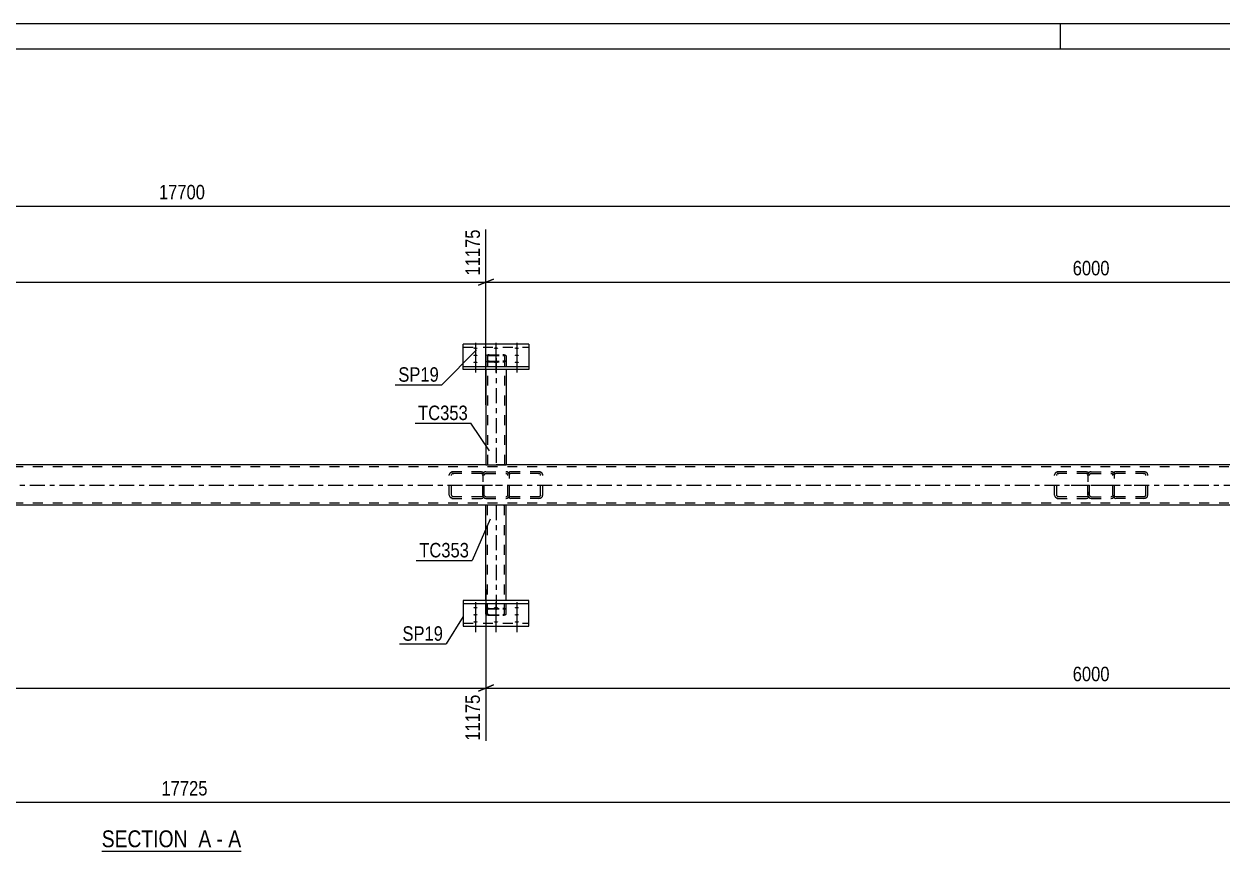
# Model space of a CAD drawing. Header units: millimetres. Extents: x 0 to 1189, y 0 to 841.
# Drawn here: x 353.5 to 591, y 677.1 to 841 of the extents above; entities that cross this region are included whole.
import ezdxf

# ---------------------------------------------------------------- set-up
doc = ezdxf.new("R2010")
doc.units = ezdxf.units.MM
doc.linetypes.add('DXK_LINE_DOT2', pattern=[3.9198, 1.9599, -1.9599])
doc.linetypes.add('DXK_LINE_DOT3', pattern=[5.9187, 2.979, -0.9799, 0.9799, -0.9799])
doc.styles.add('Arial Narrow', font='ARIALN.TTF', dxfattribs={"height": 0.2})

# ---------------------------------------------------------------- blocks, each defined once
blk = doc.blocks.new('Unknown-761554047-1135')
at = {"color": 5, "linetype": 'Continuous'}
for p, q in [((1189, 841), (0, 841)), ((559, 836), (559, 841)), ((1184, 836), (5, 836))]:
    blk.add_line(p, q, dxfattribs=at)
blk = doc.blocks.new('Unknown-761554047-12 - 3147')
at = {"color": 6, "linetype": 'Continuous'}
blk.add_line((368.89, 677.11), (396.53, 677.11), dxfattribs=at)
at = {"color": 0, "linetype": 'Continuous'}
blk.add_wipeout([(387, 677.86), (387, 681.36), (368.89, 681.36), (368.89, 677.86)], dxfattribs=at)
at = {"color": 7, "linetype": 'Continuous', "style": 'Arial Narrow'}
blk.add_text('SECTION ', height=3.34, dxfattribs=at).set_placement((368.89, 677.86))
at = {"color": 0, "linetype": 'Continuous'}
blk.add_wipeout([(390.6, 677.86), (390.6, 681.36), (388.05, 681.36), (388.05, 677.86)], dxfattribs=at)
blk.add_wipeout([(392.93, 677.86), (392.93, 681.36), (391.65, 681.36), (391.65, 677.86)], dxfattribs=at)
at = {"color": 7, "linetype": 'Continuous', "style": 'Arial Narrow'}
for s, p in [('A', (388.05, 677.86)), ('-', (391.65, 677.86))]:
    blk.add_text(s, height=3.34, dxfattribs=at).set_placement(p)
at = {"color": 0, "linetype": 'Continuous'}
blk.add_wipeout([(396.53, 677.86), (396.53, 681.36), (393.98, 681.36), (393.98, 677.86)], dxfattribs=at)
at = {"color": 7, "linetype": 'Continuous', "style": 'Arial Narrow'}
blk.add_text('A', height=3.34, dxfattribs=at).set_placement((393.98, 677.86))
blk = doc.blocks.new('Bolt-761554047-3153 - 3147')
at = {"linetype": 'Continuous'}
for points in [[(442.98, 776.6), (442.89, 776.6), (442.8, 776.61), (442.72, 776.63), (442.66, 776.65), (442.6, 776.68), (442.56, 776.7), (442.54, 776.73), (442.54, 776.77), (442.56, 776.8), (442.6, 776.83), (442.66, 776.85), (442.72, 776.87), (442.8, 776.89), (442.89, 776.9), (442.98, 776.9), (443.07, 776.9), (443.16, 776.89), (443.24, 776.87), (443.31, 776.85), (443.36, 776.83), (443.4, 776.8), (443.42, 776.77), (443.42, 776.73), (443.4, 776.7), (443.36, 776.68), (443.31, 776.65), (443.24, 776.63), (443.16, 776.61), (443.07, 776.6)], [(447.06, 776.6), (446.97, 776.6), (446.88, 776.61), (446.8, 776.63), (446.74, 776.65), (446.68, 776.68), (446.64, 776.7), (446.62, 776.73), (446.62, 776.77), (446.64, 776.8), (446.68, 776.83), (446.74, 776.85), (446.8, 776.87), (446.88, 776.89), (446.97, 776.9), (447.06, 776.9), (447.15, 776.9), (447.24, 776.89), (447.32, 776.87), (447.39, 776.85), (447.44, 776.83), (447.48, 776.8), (447.5, 776.77), (447.5, 776.73), (447.48, 776.7), (447.44, 776.68), (447.39, 776.65), (447.32, 776.63), (447.24, 776.61), (447.15, 776.6)], [(451.18, 776.6), (451.09, 776.6), (451, 776.61), (450.92, 776.63), (450.86, 776.65), (450.8, 776.68), (450.76, 776.7), (450.74, 776.73), (450.74, 776.77), (450.76, 776.8), (450.8, 776.83), (450.86, 776.85), (450.92, 776.87), (451, 776.89), (451.09, 776.9), (451.18, 776.9), (451.27, 776.9), (451.36, 776.89), (451.44, 776.87), (451.51, 776.85), (451.56, 776.83), (451.6, 776.8), (451.62, 776.77), (451.62, 776.73), (451.6, 776.7), (451.56, 776.68), (451.51, 776.65), (451.44, 776.63), (451.36, 776.61), (451.27, 776.6)], [(442.98, 775.19), (442.89, 775.19), (442.8, 775.2), (442.72, 775.22), (442.66, 775.24), (442.6, 775.27), (442.56, 775.29), (442.54, 775.33), (442.54, 775.36), (442.56, 775.39), (442.6, 775.42), (442.66, 775.44), (442.72, 775.46), (442.8, 775.48), (442.89, 775.49), (442.98, 775.49), (443.07, 775.49), (443.16, 775.48), (443.24, 775.46), (443.31, 775.44), (443.36, 775.42), (443.4, 775.39), (443.42, 775.36), (443.42, 775.33), (443.4, 775.29), (443.36, 775.27), (443.31, 775.24), (443.24, 775.22), (443.16, 775.2), (443.07, 775.19)], [(451.18, 775.19), (451.09, 775.19), (451, 775.2), (450.92, 775.22), (450.86, 775.24), (450.8, 775.27), (450.76, 775.29), (450.74, 775.33), (450.74, 775.36), (450.76, 775.39), (450.8, 775.42), (450.86, 775.44), (450.92, 775.46), (451, 775.48), (451.09, 775.49), (451.18, 775.49), (451.27, 775.49), (451.36, 775.48), (451.44, 775.46), (451.51, 775.44), (451.56, 775.42), (451.6, 775.39), (451.62, 775.36), (451.62, 775.33), (451.6, 775.29), (451.56, 775.27), (451.51, 775.24), (451.44, 775.22), (451.36, 775.2), (451.27, 775.19)], [(442.98, 773.8), (442.89, 773.8), (442.8, 773.81), (442.72, 773.82), (442.66, 773.85), (442.6, 773.87), (442.56, 773.9), (442.54, 773.93), (442.54, 773.96), (442.56, 773.99), (442.6, 774.02), (442.66, 774.05), (442.72, 774.07), (442.8, 774.08), (442.89, 774.09), (442.98, 774.1), (443.07, 774.09), (443.16, 774.08), (443.24, 774.07), (443.31, 774.05), (443.36, 774.02), (443.4, 773.99), (443.42, 773.96), (443.42, 773.93), (443.4, 773.9), (443.36, 773.87), (443.31, 773.85), (443.24, 773.82), (443.16, 773.81), (443.07, 773.8)], [(447.06, 773.8), (446.97, 773.8), (446.88, 773.81), (446.8, 773.82), (446.74, 773.85), (446.68, 773.87), (446.64, 773.9), (446.62, 773.93), (446.62, 773.96), (446.64, 773.99), (446.68, 774.02), (446.74, 774.05), (446.8, 774.07), (446.88, 774.08), (446.97, 774.09), (447.06, 774.1), (447.15, 774.09), (447.24, 774.08), (447.32, 774.07), (447.39, 774.05), (447.44, 774.02), (447.48, 773.99), (447.5, 773.96), (447.5, 773.93), (447.48, 773.9), (447.44, 773.87), (447.39, 773.85), (447.32, 773.82), (447.24, 773.81), (447.15, 773.8)], [(451.18, 773.8), (451.09, 773.8), (451, 773.81), (450.92, 773.82), (450.86, 773.85), (450.8, 773.87), (450.76, 773.9), (450.74, 773.93), (450.74, 773.96), (450.76, 773.99), (450.8, 774.02), (450.86, 774.05), (450.92, 774.07), (451, 774.08), (451.09, 774.09), (451.18, 774.1), (451.27, 774.09), (451.36, 774.08), (451.44, 774.07), (451.51, 774.05), (451.56, 774.02), (451.6, 773.99), (451.62, 773.96), (451.62, 773.93), (451.6, 773.9), (451.56, 773.87), (451.51, 773.85), (451.44, 773.82), (451.36, 773.81), (451.27, 773.8)]]:
    blk.add_hatch(color=1, dxfattribs=at).paths.add_polyline_path(points)
at = {"color": 1, "linetype": 'Continuous'}
for p, q in [((442.98, 777.84), (442.98, 774.72)), ((447.06, 777.84), (447.06, 774.72)), ((451.18, 777.84), (451.18, 774.72)), ((442.98, 776.43), (442.98, 773.31)), ((442.98, 775.04), (442.98, 771.92)), ((447.06, 775.04), (447.06, 771.92)), ((451.18, 776.43), (451.18, 773.31)), ((451.18, 775.04), (451.18, 771.92))]:
    blk.add_line(p, q, dxfattribs=at)
blk = doc.blocks.new('Part-761554047-3155 - 3147')
at = {"color": 7, "linetype": 'DXK_LINE_DOT2'}
for p, q in [((437.87, 751.87), (437.81, 751.63)), ((437.81, 747.63), (437.81, 751.63)), ((438.25, 751.63), (438.28, 751.75)), ((438.25, 747.63), (438.25, 751.63)), ((444.18, 752.27), (438.33, 752.27)), ((444.18, 751.95), (438.33, 751.95)), ((438.68, 752.27), (438.35, 752.22)), ((438.52, 751.93), (438.68, 751.95)), ((444.18, 752.27), (444.43, 752.23)), ((444.18, 751.95), (444.34, 751.93)), ((444.34, 751.93), (444.43, 751.88)), ((444.43, 752.23), (444.43, 747.03)), ((437.81, 747.63), (437.87, 747.39)), ((438.28, 747.51), (438.25, 747.63)), ((444.18, 747.31), (438.33, 747.31)), ((438.33, 746.99), (444.18, 746.99)), ((438.35, 747.04), (438.68, 746.99)), ((438.68, 747.31), (438.52, 747.33)), ((444.34, 747.33), (444.18, 747.31)), ((444.18, 746.99), (444.43, 747.03)), ((444.43, 747.38), (444.34, 747.33))]:
    blk.add_line(p, q, dxfattribs=at)
at = {"color": 7, "linetype": 'DXK_LINE_DOT3'}
blk.add_line((441.08, 749.63), (448.28, 749.63), dxfattribs=at)
at = {"color": 7, "linetype": 'DXK_LINE_DOT2'}
for centre, radius, start, end in [((438.55, 751.45), 0.802, 104.5546, 147.5894), ((438.62, 751.54), 0.401, 104.5546, 147.5894), ((438.55, 747.81), 0.802, 212.4106, 255.4454), ((438.62, 747.72), 0.401, 212.4106, 255.4454)]:
    blk.add_arc(centre, radius, start, end, dxfattribs=at)
blk = doc.blocks.new('Part-761554047-3180 - 3147')
at = {"color": 7, "linetype": 'DXK_LINE_DOT2'}
for p, q in [((569.97, 752.27), (569.71, 752.23)), ((569.71, 747.03), (569.71, 752.23)), ((569.71, 751.88), (569.8, 751.93)), ((569.8, 751.93), (569.97, 751.95)), ((575.81, 752.27), (569.97, 752.27)), ((575.81, 751.95), (569.97, 751.95)), ((575.8, 752.22), (575.46, 752.27)), ((575.46, 751.95), (575.63, 751.93)), ((575.87, 751.75), (575.9, 751.63)), ((575.9, 747.63), (575.9, 751.63)), ((576.34, 751.63), (576.27, 751.87)), ((576.34, 747.63), (576.34, 751.63)), ((569.8, 747.33), (569.71, 747.38)), ((569.71, 747.03), (569.97, 746.99)), ((569.97, 747.31), (569.8, 747.33)), ((575.81, 747.31), (569.97, 747.31)), ((575.81, 746.99), (569.97, 746.99)), ((575.63, 747.33), (575.46, 747.31)), ((575.46, 746.99), (575.8, 747.04)), ((575.9, 747.63), (575.87, 747.51)), ((576.27, 747.39), (576.34, 747.63))]:
    blk.add_line(p, q, dxfattribs=at)
at = {"color": 7, "linetype": 'DXK_LINE_DOT3'}
blk.add_line((565.86, 749.63), (573.07, 749.63), dxfattribs=at)
at = {"color": 7, "linetype": 'DXK_LINE_DOT2'}
for centre, radius, start, end in [((575.53, 751.54), 0.401, 32.4104, 75.4453), ((575.6, 751.45), 0.802, 32.4104, 75.4453), ((575.53, 747.72), 0.401, 284.5547, 327.5896), ((575.6, 747.81), 0.802, 284.5547, 327.5896)]:
    blk.add_arc(centre, radius, start, end, dxfattribs=at)
blk = doc.blocks.new('Part-761554047-3182 - 3147')
at = {"color": 7, "linetype": 'DXK_LINE_DOT2'}
for p, q in [((449.97, 752.27), (449.71, 752.23)), ((449.71, 747.03), (449.71, 752.23)), ((449.71, 751.88), (449.8, 751.93)), ((449.8, 751.93), (449.97, 751.95)), ((455.81, 752.27), (449.97, 752.27)), ((455.81, 751.95), (449.97, 751.95)), ((455.8, 752.22), (455.46, 752.27)), ((455.46, 751.95), (455.63, 751.93)), ((455.87, 751.75), (455.9, 751.63)), ((455.9, 747.63), (455.9, 751.63)), ((456.34, 751.63), (456.27, 751.87)), ((456.34, 747.63), (456.34, 751.63)), ((449.8, 747.33), (449.71, 747.38)), ((449.71, 747.03), (449.97, 746.99)), ((449.97, 747.31), (449.8, 747.33)), ((455.81, 747.31), (449.97, 747.31)), ((455.81, 746.99), (449.97, 746.99)), ((455.63, 747.33), (455.46, 747.31)), ((455.46, 746.99), (455.8, 747.04)), ((455.9, 747.63), (455.87, 747.51)), ((456.27, 747.39), (456.34, 747.63))]:
    blk.add_line(p, q, dxfattribs=at)
for centre, radius, start, end in [((455.53, 751.54), 0.401, 32.4104, 75.4453), ((455.6, 751.45), 0.802, 32.4104, 75.4453), ((455.53, 747.72), 0.401, 284.5547, 327.5896), ((455.6, 747.81), 0.802, 284.5547, 327.5896)]:
    blk.add_arc(centre, radius, start, end, dxfattribs=at)
blk = doc.blocks.new('Part-761554047-3247 - 3147')
at = {"color": 7, "linetype": 'DXK_LINE_DOT2'}
for p, q in [((445.13, 775.3), (445.08, 775.21)), ((445.08, 775.21), (445.08, 772.52)), ((445.27, 775.37), (445.13, 775.3)), ((445.48, 775.41), (445.27, 775.37)), ((445.4, 775.21), (445.43, 775.25)), ((445.4, 775.21), (445.4, 753.63)), ((445.43, 775.25), (445.5, 775.29)), ((445.72, 775.43), (445.48, 775.41)), ((445.5, 775.29), (445.6, 775.31)), ((445.6, 775.31), (445.72, 775.32)), ((445.72, 775.43), (448.44, 775.43)), ((445.72, 775.32), (448.44, 775.32)), ((448.69, 775.41), (448.44, 775.43)), ((448.44, 775.32), (448.57, 775.31)), ((448.57, 775.31), (448.67, 775.29)), ((448.67, 775.29), (448.74, 775.25)), ((448.9, 775.37), (448.69, 775.41)), ((448.74, 775.25), (448.76, 775.21)), ((448.76, 775.21), (448.76, 753.63)), ((449.03, 775.3), (448.9, 775.37)), ((449.08, 775.21), (449.03, 775.3)), ((449.08, 775.21), (449.08, 772.52)), ((445.08, 774.28), (445.13, 774.2)), ((445.13, 774.2), (445.27, 774.13)), ((445.27, 774.13), (445.48, 774.08)), ((445.43, 774.24), (445.4, 774.28)), ((445.5, 774.2), (445.43, 774.24)), ((445.48, 774.08), (445.72, 774.06)), ((445.6, 774.18), (445.5, 774.2)), ((445.72, 774.17), (445.6, 774.18)), ((445.72, 774.17), (448.44, 774.17)), ((445.72, 774.06), (448.44, 774.06)), ((448.57, 774.18), (448.44, 774.17)), ((448.44, 774.06), (448.69, 774.08)), ((448.67, 774.2), (448.57, 774.18)), ((448.74, 774.24), (448.67, 774.2)), ((448.69, 774.08), (448.9, 774.13)), ((448.76, 774.28), (448.74, 774.24)), ((448.9, 774.13), (449.03, 774.2)), ((449.03, 774.2), (449.08, 774.28)), ((448.74, 753.63), (448.76, 753.63))]:
    blk.add_line(p, q, dxfattribs=at)
at = {"color": 7, "linetype": 'DXK_LINE_DOT3'}
blk.add_line((447.08, 774.75), (447.08, 753.63), dxfattribs=at)
at = {"color": 2, "linetype": 'Continuous'}
for p, q in [((445.08, 772.52), (445.08, 753.63)), ((449.08, 772.52), (449.08, 753.63)), ((445.08, 753.63), (449.08, 753.63))]:
    blk.add_line(p, q, dxfattribs=at)
blk = doc.blocks.new('Part-761554047-3183 - 3147')
at = {"color": 7, "linetype": 'DXK_LINE_DOT2'}
for p, q in [((557.87, 751.87), (557.81, 751.63)), ((557.81, 747.63), (557.81, 751.63)), ((558.25, 751.63), (558.28, 751.75)), ((558.25, 747.63), (558.25, 751.63)), ((564.18, 752.27), (558.33, 752.27)), ((564.18, 751.95), (558.33, 751.95)), ((558.68, 752.27), (558.35, 752.22)), ((558.52, 751.93), (558.68, 751.95)), ((564.18, 752.27), (564.43, 752.23)), ((564.18, 751.95), (564.34, 751.93)), ((564.34, 751.93), (564.43, 751.88)), ((564.43, 752.23), (564.43, 747.03)), ((557.81, 747.63), (557.87, 747.39)), ((558.28, 747.51), (558.25, 747.63)), ((564.18, 747.31), (558.33, 747.31)), ((558.33, 746.99), (564.18, 746.99)), ((558.35, 747.04), (558.68, 746.99)), ((558.68, 747.31), (558.52, 747.33)), ((564.34, 747.33), (564.18, 747.31)), ((564.18, 746.99), (564.43, 747.03)), ((564.43, 747.38), (564.34, 747.33))]:
    blk.add_line(p, q, dxfattribs=at)
at = {"color": 7, "linetype": 'DXK_LINE_DOT3'}
blk.add_line((561.08, 749.63), (568.28, 749.63), dxfattribs=at)
at = {"color": 7, "linetype": 'DXK_LINE_DOT2'}
for centre, radius, start, end in [((558.55, 751.45), 0.802, 104.5547, 147.5896), ((558.62, 751.54), 0.401, 104.5547, 147.5896), ((558.55, 747.81), 0.802, 212.4104, 255.4453), ((558.62, 747.72), 0.401, 212.4104, 255.4453)]:
    blk.add_arc(centre, radius, start, end, dxfattribs=at)
blk = doc.blocks.new('Part-761554047-3254 - 3147')
at = {"color": 2, "linetype": 'Continuous'}
for p, q in [((440.58, 772.52), (440.58, 777.57)), ((453.58, 777.57), (440.58, 777.57)), ((453.58, 777.57), (453.58, 772.52)), ((440.58, 773.13), (453.58, 773.13)), ((453.58, 772.52), (440.58, 772.52))]:
    blk.add_line(p, q, dxfattribs=at)
at = {"color": 7, "linetype": 'DXK_LINE_DOT2'}
blk.add_line((440.58, 776.97), (453.58, 776.97), dxfattribs=at)
blk = doc.blocks.new('Bolt-761554047-3223 - 3147')
at = {"linetype": 'Continuous'}
for points in [[(442.98, 725.46), (443.07, 725.46), (443.16, 725.45), (443.24, 725.44), (443.31, 725.41), (443.36, 725.39), (443.4, 725.36), (443.42, 725.33), (443.42, 725.3), (443.4, 725.27), (443.36, 725.24), (443.31, 725.21), (443.24, 725.19), (443.16, 725.18), (443.07, 725.17), (442.98, 725.16), (442.89, 725.17), (442.8, 725.18), (442.72, 725.19), (442.66, 725.21), (442.6, 725.24), (442.56, 725.27), (442.54, 725.3), (442.54, 725.33), (442.56, 725.36), (442.6, 725.39), (442.66, 725.41), (442.72, 725.44), (442.8, 725.45), (442.89, 725.46)], [(447.06, 725.46), (447.15, 725.46), (447.24, 725.45), (447.32, 725.44), (447.39, 725.41), (447.44, 725.39), (447.48, 725.36), (447.5, 725.33), (447.5, 725.3), (447.48, 725.27), (447.44, 725.24), (447.39, 725.21), (447.32, 725.19), (447.24, 725.18), (447.15, 725.17), (447.06, 725.16), (446.97, 725.17), (446.88, 725.18), (446.8, 725.19), (446.74, 725.21), (446.68, 725.24), (446.64, 725.27), (446.62, 725.3), (446.62, 725.33), (446.64, 725.36), (446.68, 725.39), (446.74, 725.41), (446.8, 725.44), (446.88, 725.45), (446.97, 725.46)], [(451.18, 725.46), (451.27, 725.46), (451.36, 725.45), (451.44, 725.44), (451.51, 725.41), (451.56, 725.39), (451.6, 725.36), (451.62, 725.33), (451.62, 725.3), (451.6, 725.27), (451.56, 725.24), (451.51, 725.21), (451.44, 725.19), (451.36, 725.18), (451.27, 725.17), (451.18, 725.16), (451.09, 725.17), (451, 725.18), (450.92, 725.19), (450.86, 725.21), (450.8, 725.24), (450.76, 725.27), (450.74, 725.3), (450.74, 725.33), (450.76, 725.36), (450.8, 725.39), (450.86, 725.41), (450.92, 725.44), (451, 725.45), (451.09, 725.46)], [(442.98, 724.07), (443.07, 724.07), (443.16, 724.06), (443.24, 724.04), (443.31, 724.02), (443.36, 723.99), (443.4, 723.97), (443.42, 723.93), (443.42, 723.9), (443.4, 723.87), (443.36, 723.84), (443.31, 723.82), (443.24, 723.8), (443.16, 723.78), (443.07, 723.77), (442.98, 723.77), (442.89, 723.77), (442.8, 723.78), (442.72, 723.8), (442.66, 723.82), (442.6, 723.84), (442.56, 723.87), (442.54, 723.9), (442.54, 723.93), (442.56, 723.97), (442.6, 723.99), (442.66, 724.02), (442.72, 724.04), (442.8, 724.06), (442.89, 724.07)], [(442.98, 722.66), (443.07, 722.66), (443.16, 722.65), (443.24, 722.63), (443.31, 722.61), (443.36, 722.58), (443.4, 722.56), (443.42, 722.53), (443.42, 722.49), (443.4, 722.46), (443.36, 722.43), (443.31, 722.41), (443.24, 722.39), (443.16, 722.37), (443.07, 722.36), (442.98, 722.36), (442.89, 722.36), (442.8, 722.37), (442.72, 722.39), (442.66, 722.41), (442.6, 722.43), (442.56, 722.46), (442.54, 722.49), (442.54, 722.53), (442.56, 722.56), (442.6, 722.58), (442.66, 722.61), (442.72, 722.63), (442.8, 722.65), (442.89, 722.66)], [(447.06, 722.66), (447.15, 722.66), (447.24, 722.65), (447.32, 722.63), (447.39, 722.61), (447.44, 722.58), (447.48, 722.56), (447.5, 722.53), (447.5, 722.49), (447.48, 722.46), (447.44, 722.43), (447.39, 722.41), (447.32, 722.39), (447.24, 722.37), (447.15, 722.36), (447.06, 722.36), (446.97, 722.36), (446.88, 722.37), (446.8, 722.39), (446.74, 722.41), (446.68, 722.43), (446.64, 722.46), (446.62, 722.49), (446.62, 722.53), (446.64, 722.56), (446.68, 722.58), (446.74, 722.61), (446.8, 722.63), (446.88, 722.65), (446.97, 722.66)], [(451.18, 724.07), (451.27, 724.07), (451.36, 724.06), (451.44, 724.04), (451.51, 724.02), (451.56, 723.99), (451.6, 723.97), (451.62, 723.93), (451.62, 723.9), (451.6, 723.87), (451.56, 723.84), (451.51, 723.82), (451.44, 723.8), (451.36, 723.78), (451.27, 723.77), (451.18, 723.77), (451.09, 723.77), (451, 723.78), (450.92, 723.8), (450.86, 723.82), (450.8, 723.84), (450.76, 723.87), (450.74, 723.9), (450.74, 723.93), (450.76, 723.97), (450.8, 723.99), (450.86, 724.02), (450.92, 724.04), (451, 724.06), (451.09, 724.07)], [(451.18, 722.66), (451.27, 722.66), (451.36, 722.65), (451.44, 722.63), (451.51, 722.61), (451.56, 722.58), (451.6, 722.56), (451.62, 722.53), (451.62, 722.49), (451.6, 722.46), (451.56, 722.43), (451.51, 722.41), (451.44, 722.39), (451.36, 722.37), (451.27, 722.36), (451.18, 722.36), (451.09, 722.36), (451, 722.37), (450.92, 722.39), (450.86, 722.41), (450.8, 722.43), (450.76, 722.46), (450.74, 722.49), (450.74, 722.53), (450.76, 722.56), (450.8, 722.58), (450.86, 722.61), (450.92, 722.63), (451, 722.65), (451.09, 722.66)]]:
    blk.add_hatch(color=1, dxfattribs=at).paths.add_polyline_path(points)
at = {"color": 1, "linetype": 'Continuous'}
for p, q in [((442.98, 726.4), (442.98, 723.28)), ((442.98, 725.01), (442.98, 721.89)), ((447.06, 726.4), (447.06, 723.28)), ((451.18, 726.4), (451.18, 723.28)), ((451.18, 725.01), (451.18, 721.89)), ((442.98, 723.6), (442.98, 720.48)), ((447.06, 723.6), (447.06, 720.48)), ((451.18, 723.6), (451.18, 720.48))]:
    blk.add_line(p, q, dxfattribs=at)
blk = doc.blocks.new('Part-761554047-3249 - 3147')
at = {"color": 2, "linetype": 'Continuous'}
for p, q in [((453.58, 726.74), (440.58, 726.74)), ((440.58, 726.74), (440.58, 721.69)), ((440.58, 726.13), (453.58, 726.13)), ((453.58, 721.69), (453.58, 726.74)), ((440.58, 721.69), (453.58, 721.69))]:
    blk.add_line(p, q, dxfattribs=at)
at = {"color": 7, "linetype": 'DXK_LINE_DOT2'}
blk.add_line((440.58, 722.29), (453.58, 722.29), dxfattribs=at)
blk = doc.blocks.new('Part-761554047-3324 - 3147')
at = {"color": 7, "linetype": 'DXK_LINE_DOT2'}
for p, q in [((706.07, 753.23), (76.43, 753.23)), ((449.08, 753.63), (445.08, 753.63)), ((706.07, 746.03), (76.43, 746.03)), ((449.08, 745.63), (445.08, 745.63))]:
    blk.add_line(p, q, dxfattribs=at)
at = {"color": 2, "linetype": 'Continuous'}
for p, q in [((445.08, 753.63), (209.08, 753.63)), ((685.07, 753.63), (449.08, 753.63)), ((445.08, 745.63), (209.08, 745.63)), ((685.07, 745.63), (449.08, 745.63))]:
    blk.add_line(p, q, dxfattribs=at)
at = {"color": 7, "linetype": 'DXK_LINE_DOT3'}
blk.add_line((76.43, 749.63), (706.07, 749.63), dxfattribs=at)
blk = doc.blocks.new('Part-761554047-3331 - 3147')
at = {"color": 2, "linetype": 'Continuous'}
for p, q in [((448.44, 745.63), (445.08, 745.63)), ((445.08, 726.74), (445.08, 745.63)), ((449.08, 745.63), (448.44, 745.63)), ((449.08, 726.74), (449.08, 745.63))]:
    blk.add_line(p, q, dxfattribs=at)
at = {"color": 7, "linetype": 'DXK_LINE_DOT2'}
for p, q in [((445.4, 724.05), (445.4, 745.63)), ((448.57, 745.63), (448.67, 745.63)), ((448.67, 745.63), (448.69, 745.63)), ((448.69, 745.63), (448.74, 745.63)), ((448.74, 745.63), (448.76, 745.63)), ((448.76, 724.05), (448.76, 745.63)), ((445.08, 724.05), (445.08, 726.74)), ((445.13, 725.06), (445.08, 724.98)), ((445.27, 725.13), (445.13, 725.06)), ((445.48, 725.18), (445.27, 725.13)), ((445.4, 724.98), (445.43, 725.02)), ((445.43, 725.02), (445.5, 725.06)), ((445.72, 725.2), (445.48, 725.18)), ((445.5, 725.06), (445.6, 725.08)), ((445.6, 725.08), (445.72, 725.09)), ((445.72, 725.2), (448.44, 725.2)), ((445.72, 725.09), (448.44, 725.09)), ((448.69, 725.18), (448.44, 725.2)), ((448.44, 725.09), (448.57, 725.08)), ((448.57, 725.08), (448.67, 725.06)), ((448.67, 725.06), (448.74, 725.02)), ((448.9, 725.13), (448.69, 725.18)), ((448.74, 725.02), (448.76, 724.98)), ((449.03, 725.06), (448.9, 725.13)), ((449.08, 724.98), (449.03, 725.06)), ((449.08, 724.05), (449.08, 726.74)), ((445.08, 724.05), (445.13, 723.96)), ((445.13, 723.96), (445.27, 723.89)), ((445.27, 723.89), (445.48, 723.85)), ((445.43, 724.01), (445.4, 724.05)), ((445.5, 723.97), (445.43, 724.01)), ((445.48, 723.85), (445.72, 723.83)), ((445.6, 723.95), (445.5, 723.97)), ((445.72, 723.94), (445.6, 723.95)), ((445.72, 723.94), (448.44, 723.94)), ((445.72, 723.83), (448.44, 723.83)), ((448.57, 723.95), (448.44, 723.94)), ((448.44, 723.83), (448.69, 723.85)), ((448.67, 723.97), (448.57, 723.95)), ((448.74, 724.01), (448.67, 723.97)), ((448.69, 723.85), (448.9, 723.89)), ((448.76, 724.05), (448.74, 724.01)), ((448.9, 723.89), (449.03, 723.96)), ((449.03, 723.96), (449.08, 724.05))]:
    blk.add_line(p, q, dxfattribs=at)
at = {"color": 7, "linetype": 'DXK_LINE_DOT3'}
blk.add_line((447.08, 745.63), (447.08, 724.51), dxfattribs=at)
blk = doc.blocks.new('Part-761554047-3332 - 3147')
at = {"color": 7, "linetype": 'DXK_LINE_DOT2'}
for p, q in [((444.48, 751.87), (444.43, 751.63)), ((444.43, 747.63), (444.43, 751.63)), ((444.75, 751.63), (444.78, 751.75)), ((444.75, 747.63), (444.75, 751.63)), ((445.07, 752.27), (444.83, 752.22)), ((444.95, 751.93), (445.07, 751.95)), ((445.07, 752.27), (449.07, 752.27)), ((445.07, 751.95), (449.07, 751.95)), ((449.32, 752.22), (449.07, 752.27)), ((449.07, 751.95), (449.2, 751.93)), ((449.37, 751.75), (449.39, 751.63)), ((449.39, 747.63), (449.39, 751.63)), ((449.71, 751.63), (449.66, 751.87)), ((449.71, 747.63), (449.71, 751.63)), ((444.43, 747.63), (444.48, 747.39)), ((444.78, 747.51), (444.75, 747.63)), ((444.83, 747.04), (445.07, 746.99)), ((445.07, 747.31), (444.95, 747.33)), ((445.07, 747.31), (449.07, 747.31)), ((445.07, 746.99), (449.07, 746.99)), ((449.2, 747.33), (449.07, 747.31)), ((449.07, 746.99), (449.32, 747.04)), ((449.39, 747.63), (449.37, 747.51)), ((449.66, 747.39), (449.71, 747.63))]:
    blk.add_line(p, q, dxfattribs=at)
at = {"color": 7, "linetype": 'DXK_LINE_DOT3'}
blk.add_line((447.07, 749.63), (447.07, 749.63), dxfattribs=at)
at = {"color": 7, "linetype": 'DXK_LINE_DOT2'}
for centre, radius, start, end in [((445.07, 751.63), 0.64, 112.5, 157.5), ((445.07, 751.63), 0.32, 112.5, 157.5), ((449.07, 751.63), 0.32, 22.5, 67.5), ((449.07, 751.63), 0.64, 22.5, 67.5), ((445.07, 747.63), 0.64, 202.5, 247.5), ((445.07, 747.63), 0.32, 202.5, 247.5), ((449.07, 747.63), 0.32, 292.5, 337.5), ((449.07, 747.63), 0.64, 292.5, 337.5)]:
    blk.add_arc(centre, radius, start, end, dxfattribs=at)
blk = doc.blocks.new('Part-761554047-3334 - 3147')
at = {"color": 7, "linetype": 'DXK_LINE_DOT2'}
for p, q in [((564.48, 751.87), (564.43, 751.63)), ((564.43, 747.63), (564.43, 751.63)), ((564.75, 751.63), (564.78, 751.75)), ((564.75, 747.63), (564.75, 751.63)), ((565.07, 752.27), (564.83, 752.22)), ((564.95, 751.93), (565.07, 751.95)), ((565.07, 752.27), (569.07, 752.27)), ((565.07, 751.95), (569.07, 751.95)), ((569.32, 752.22), (569.07, 752.27)), ((569.07, 751.95), (569.2, 751.93)), ((569.37, 751.75), (569.39, 751.63)), ((569.39, 747.63), (569.39, 751.63)), ((569.71, 751.63), (569.66, 751.87)), ((569.71, 747.63), (569.71, 751.63)), ((564.43, 747.63), (564.48, 747.39)), ((564.78, 747.51), (564.75, 747.63)), ((564.83, 747.04), (565.07, 746.99)), ((565.07, 747.31), (564.95, 747.33)), ((565.07, 747.31), (569.07, 747.31)), ((565.07, 746.99), (569.07, 746.99)), ((569.2, 747.33), (569.07, 747.31)), ((569.07, 746.99), (569.32, 747.04)), ((569.39, 747.63), (569.37, 747.51)), ((569.66, 747.39), (569.71, 747.63))]:
    blk.add_line(p, q, dxfattribs=at)
at = {"color": 7, "linetype": 'DXK_LINE_DOT3'}
blk.add_line((567.07, 749.63), (567.07, 749.63), dxfattribs=at)
at = {"color": 7, "linetype": 'DXK_LINE_DOT2'}
for centre, radius, start, end in [((565.07, 751.63), 0.64, 112.5, 157.5), ((565.07, 751.63), 0.32, 112.5, 157.5), ((569.07, 751.63), 0.32, 22.5, 67.5), ((569.07, 751.63), 0.64, 22.5, 67.5), ((565.07, 747.63), 0.64, 202.5, 247.5), ((565.07, 747.63), 0.32, 202.5, 247.5), ((569.07, 747.63), 0.32, 292.5, 337.5), ((569.07, 747.63), 0.64, 292.5, 337.5)]:
    blk.add_arc(centre, radius, start, end, dxfattribs=at)
blk = doc.blocks.new('StraightDimension-761554047-7304 - 3147')
at = {"color": 7, "linetype": 'Continuous'}
blk.add_line((63.53, 804.9), (706.07, 804.9), dxfattribs=at)
at = {"color": 0}
blk.add_wipeout([(389.97, 805.65), (389.97, 809.85), (379.63, 809.85), (379.63, 805.65)], dxfattribs=at)
at = {"color": 3, "style": 'Arial Narrow'}
blk.add_text('17700', height=2.863, dxfattribs=at).set_placement((380.23, 806.25))
blk = doc.blocks.new('StraightDimension-761554047-3340 - 3147')
at = {"color": 7, "linetype": 'Continuous'}
blk.add_line((63.53, 686.76), (707.07, 686.76), dxfattribs=at)
at = {"color": 0}
blk.add_wipeout([(390.47, 687.51), (390.47, 691.71), (380.13, 691.71), (380.13, 687.51)], dxfattribs=at)
at = {"color": 3, "style": 'Arial Narrow'}
blk.add_text('17725', height=2.863, dxfattribs=at).set_placement((380.73, 688.11))
blk = doc.blocks.new('StraightDimension-761554047-3462 - 3147')
at = {"color": 7, "linetype": 'Continuous'}
for p, q in [((445.08, 765.53), (445.08, 800.28)), ((446.58, 790.44), (443.58, 789.24)), ((445.08, 789.84), (685.07, 789.84))]:
    blk.add_line(p, q, dxfattribs=at)
at = {"color": 0}
blk.add_wipeout([(569.33, 790.59), (569.33, 794.79), (560.82, 794.79), (560.82, 790.59)], dxfattribs=at)
at = {"color": 3, "style": 'Arial Narrow'}
blk.add_text('6000', height=2.863, dxfattribs=at).set_placement((561.42, 791.19))
blk = doc.blocks.new('StraightDimension-761554047-3479 - 3147')
at = {"color": 7, "linetype": 'Continuous'}
for p, q in [((445.08, 765.53), (445.08, 800.28)), ((205.08, 789.84), (445.08, 789.84)), ((443.58, 789.24), (446.58, 790.44))]:
    blk.add_line(p, q, dxfattribs=at)
at = {"color": 0, "linetype": 'Continuous'}
blk.add_wipeout([(444.48, 800.88), (440.28, 800.88), (440.28, 790.54), (444.48, 790.54)], dxfattribs=at)
at = {"color": 3, "linetype": 'Continuous', "style": 'Arial Narrow'}
blk.add_text('11175', height=2.863, rotation=90.0002, dxfattribs=at).set_placement((443.88, 791.14))
blk = doc.blocks.new('StraightDimension-761554047-3517 - 3147')
at = {"color": 7, "linetype": 'Continuous'}
for p, q in [((445.08, 728.9), (445.08, 698.96)), ((446.58, 710.01), (443.58, 708.81)), ((445.08, 709.41), (685.07, 709.41))]:
    blk.add_line(p, q, dxfattribs=at)
at = {"color": 0}
blk.add_wipeout([(569.33, 710.16), (569.33, 714.36), (560.82, 714.36), (560.82, 710.16)], dxfattribs=at)
at = {"color": 3, "style": 'Arial Narrow'}
blk.add_text('6000', height=2.863, dxfattribs=at).set_placement((561.42, 710.76))
blk = doc.blocks.new('StraightDimension-761554047-3543 - 3147')
at = {"color": 7, "linetype": 'Continuous'}
for p, q in [((445.08, 728.9), (445.08, 698.96)), ((205.08, 709.41), (445.08, 709.41)), ((443.58, 708.81), (446.58, 710.01))]:
    blk.add_line(p, q, dxfattribs=at)
at = {"color": 0, "linetype": 'Continuous'}
blk.add_wipeout([(444.48, 708.71), (440.28, 708.71), (440.28, 698.36), (444.48, 698.36)], dxfattribs=at)
at = {"color": 3, "linetype": 'Continuous', "style": 'Arial Narrow'}
blk.add_text('11175', height=2.863, rotation=90.0002, dxfattribs=at).set_placement((443.88, 698.96))
blk = doc.blocks.new('Mark-761554047-3243 - 3147')
at = {"color": 0}
blk.add_wipeout([(441.49, 762.51), (441.49, 765.51), (431.62, 765.51), (431.62, 762.51)], dxfattribs=at)
blk.add_wipeout([(441.49, 762.51), (441.49, 765.51), (431.62, 765.51), (431.62, 762.51)], dxfattribs=at)
at = {"color": 30, "linetype": 'Continuous'}
for p in [(431.02, 761.91), (445.78, 756.43)]:
    blk.add_line(p, (442.09, 761.91), dxfattribs=at)
at = {"color": 3, "style": 'Arial Narrow'}
blk.add_text('TC353', height=2.863, dxfattribs=at).set_placement((431.62, 762.51))
blk = doc.blocks.new('Mark-761554047-3250 - 3147')
at = {"color": 0}
blk.add_wipeout([(435.74, 770.11), (435.74, 773.11), (427.7, 773.11), (427.7, 770.11)], dxfattribs=at)
blk.add_wipeout([(435.74, 770.11), (435.74, 773.11), (427.7, 773.11), (427.7, 770.11)], dxfattribs=at)
at = {"color": 30, "linetype": 'Continuous'}
for p in [(443.21, 776.41), (427.1, 769.51)]:
    blk.add_line(p, (436.34, 769.51), dxfattribs=at)
at = {"color": 3, "style": 'Arial Narrow'}
blk.add_text('SP19', height=2.863, dxfattribs=at).set_placement((427.7, 770.11))
blk = doc.blocks.new('Mark-761554047-3327 - 3147')
at = {"color": 0}
blk.add_wipeout([(441.71, 735.3), (441.71, 738.3), (431.85, 738.3), (431.85, 735.3)], dxfattribs=at)
blk.add_wipeout([(441.71, 735.3), (441.71, 738.3), (431.85, 738.3), (431.85, 735.3)], dxfattribs=at)
at = {"color": 30, "linetype": 'Continuous'}
for p in [(445.89, 742.84), (431.25, 734.7)]:
    blk.add_line(p, (442.31, 734.7), dxfattribs=at)
at = {"color": 3, "style": 'Arial Narrow'}
blk.add_text('TC353', height=2.863, dxfattribs=at).set_placement((431.85, 735.3))
blk = doc.blocks.new('Mark-761554047-12077 - 3147')
at = {"color": 0}
blk.add_wipeout([(436.56, 718.78), (436.56, 721.78), (428.52, 721.78), (428.52, 718.78)], dxfattribs=at)
blk.add_wipeout([(436.56, 718.78), (436.56, 721.78), (428.52, 721.78), (428.52, 718.78)], dxfattribs=at)
at = {"color": 30, "linetype": 'Continuous'}
for p in [(440.58, 723.55), (427.92, 718.18)]:
    blk.add_line(p, (437.16, 718.18), dxfattribs=at)
at = {"color": 3, "style": 'Arial Narrow'}
blk.add_text('SP19', height=2.863, dxfattribs=at).set_placement((428.52, 718.78))

msp = doc.modelspace()

# ---------------------------------------------------------------- block references
for name in ['Unknown-761554047-1135', 'Part-761554047-3254 - 3147', 'Bolt-761554047-3153 - 3147', 'Part-761554047-3247 - 3147', 'Part-761554047-3324 - 3147', 'Part-761554047-3155 - 3147', 'Part-761554047-3332 - 3147', 'Part-761554047-3182 - 3147', 'Part-761554047-3183 - 3147', 'Part-761554047-3334 - 3147', 'Part-761554047-3180 - 3147', 'Part-761554047-3331 - 3147', 'Part-761554047-3249 - 3147', 'Bolt-761554047-3223 - 3147']:
    msp.add_blockref(name, (0, 0))

# ---------------------------------------------------------------- next in the draw order: block references
for name in ['StraightDimension-761554047-7304 - 3147', 'Unknown-761554047-12 - 3147']:
    msp.add_blockref(name, (0, 0))

# ---------------------------------------------------------------- next in the draw order: block references
msp.add_blockref('StraightDimension-761554047-3340 - 3147', (0, 0))

# ---------------------------------------------------------------- next in the draw order: block references
for name in ['StraightDimension-761554047-3462 - 3147', 'Mark-761554047-3327 - 3147', 'StraightDimension-761554047-3517 - 3147']:
    msp.add_blockref(name, (0, 0))

# ---------------------------------------------------------------- next in the draw order: block references
for name in ['StraightDimension-761554047-3479 - 3147', 'StraightDimension-761554047-3543 - 3147']:
    msp.add_blockref(name, (0, 0))

# ---------------------------------------------------------------- next in the draw order: block references
for name in ['Mark-761554047-3250 - 3147', 'Mark-761554047-3243 - 3147', 'Mark-761554047-12077 - 3147']:
    msp.add_blockref(name, (0, 0))

doc.saveas('drawing.dxf')
